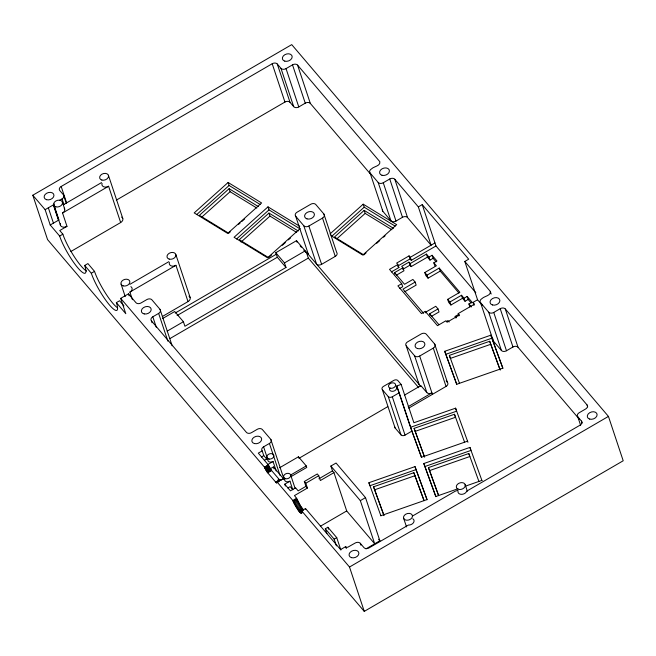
<?xml version="1.0" encoding="UTF-8"?>
<svg xmlns="http://www.w3.org/2000/svg" width="656" height="656" viewBox="0 0 656 656"><rect width="100%" height="100%" fill="white"/><g stroke="black" fill="none" stroke-linecap="round" stroke-linejoin="round"><path stroke-width="0.98" d="M228.116 182.475L194.192 212.913L227.681 233.397L261.605 202.958L228.116 182.475L229.116 185.492L260.03 204.41M196.71 214.578L229.116 185.492M258.398 206.607L229.092 188.682L199.416 215.316L228.714 233.241L230.24 231.871M201.941 216.972L230.1 191.7L229.092 188.682M238.612 224.36L240.129 222.999M241.654 221.63L244.696 218.899M299.759 226.304L267.984 206.861L234.069 237.3L267.558 257.792L299.964 228.706M236.578 238.973L268.993 209.887L267.984 206.861M298.267 231.002L268.968 213.069L239.284 239.702L268.591 257.636L271.633 254.897M241.055 242.048L269.969 216.095L268.968 213.069M282.285 245.344L285.327 242.605M288.378 239.875L290.657 237.825M330.034 233.93L363.194 204.164L396.683 224.655L362.768 255.094L330.993 235.652M331.788 236.275L364.203 207.189L363.194 204.164M393.477 228.304L364.17 210.371L334.494 237.005L363.801 254.93L366.081 252.888M337.02 238.669L365.179 213.397L364.17 210.371M376.733 243.327L379.775 240.596M383.58 237.177L385.105 235.816M117.514 307.803A25.953 5.043 59.8 0 1 94.53 271.363L87.904 263.581L84.69 265.45A25.953 5.043 59.8 0 1 77.867 267.886A25.953 5.043 59.8 0 1 59.647 236.053L50.217 224.983L45.125 209.658L53.841 204.631A3.813 2.739 -18.4 0 1 54.218 203.893M50.217 224.983L58.942 219.957L53.841 204.631M32.8 195.234L291.731 44.624L608.44 416.404L623.2 460.766L364.269 611.376L47.56 239.596L32.8 195.234L45.125 209.658M66.322 203.475L63.46 194.857L59.778 190.535A3.813 2.739 -18.4 0 1 61.172 186.484L272.199 63.739A3.813 2.739 -18.4 0 1 277.283 64.017L280.965 68.339L293.708 106.657A3.813 2.739 -18.4 0 0 298.783 106.936L305.261 103.164A3.813 2.739 -18.4 0 1 310.337 103.443L370.689 174.316M59.639 200.31L62.066 198.899A3.813 2.739 -18.4 0 0 63.46 194.857M280.965 68.339A3.813 2.739 -18.4 0 0 286.041 68.618L292.51 64.854A3.813 2.739 -18.4 0 1 297.594 65.133L379.84 161.704C380.734 166.099 373.592 166.452 371.476 168.92A3.813 2.739 -18.4 0 0 370.082 172.963L382.825 211.273L390.927 220.785A3.813 2.739 -18.4 0 0 396.011 221.064L402.481 217.3A3.813 2.739 -18.4 0 1 407.556 217.579L431.09 245.205L418.339 206.894L394.814 179.268A3.813 2.739 -18.4 0 0 389.738 178.99L383.26 182.753A3.813 2.739 -18.4 0 1 378.184 182.475L370.082 172.963M63.443 204.746L101.516 182.598M86.584 271.067A25.953 5.043 59.8 0 1 62.861 234.184L59.753 230.535L66.978 226.328L62.55 213.02L108.593 186.247L120.663 222.54L70.897 251.486M116.301 200.146L284.942 102.049A3.813 2.739 -18.4 0 1 290.026 102.328L293.708 106.657M59.647 236.053L62.861 234.184M84.69 265.45L91.315 273.232L94.53 271.363M129.904 284.319L168.863 261.662M132.43 299.685L129.896 292.084L175.939 265.303L188.01 301.596L162.688 316.323M91.315 273.232A25.953 5.043 59.8 0 0 109.544 305.065A25.953 5.043 59.8 0 0 116.358 302.629L125.788 313.691L120.688 298.365L128.437 293.863L135.948 302.678A3.813 2.739 -18.4 0 0 141.024 302.957L146.854 299.571A3.813 2.739 -18.4 0 1 151.93 299.849L160.031 309.361L172.143 345.761M116.358 302.629L119.572 300.76L123.943 305.885M152.053 322.752L151.413 320.841A3.813 2.739 -18.4 0 1 152.815 316.799L158.637 313.404A3.813 2.739 -18.4 0 0 160.031 309.361M295.692 216.234L303.794 225.746A3.813 2.739 -18.4 0 0 308.869 226.025L322.514 218.087A3.813 2.739 -18.4 0 0 323.908 214.036L315.807 204.533A3.813 2.739 -18.4 0 0 310.731 204.254L297.086 212.191A3.813 2.739 -18.4 0 0 295.692 216.234L308.435 254.544L420.767 386.384M162.622 318.545L174.709 311.518L183.401 321.719L184.91 326.253L286 267.459L284.483 262.917L275.799 252.716L296.512 240.67L305.204 250.871L305.704 252.38L306.295 252.035L308.435 254.544A3.813 2.739 -18.4 0 1 308.066 253.921M175.209 313.027L276.299 254.233M177.095 315.544L277.308 257.25L275.799 252.716M167.165 331.157L183.401 321.719M284.483 262.917L305.204 250.871M169.847 338.627L308.312 258.087L306.295 252.035M418.339 206.894L422.226 204.631L468.696 259.194L464.809 261.449L477.552 299.767L482.135 305.138M303.794 225.746L316.536 264.056A3.813 2.739 -18.4 0 0 321.612 264.335L335.265 256.398A3.813 2.739 -18.4 0 0 336.659 252.355L323.908 214.036M422.226 204.631L435.969 245.975L411.279 260.334L410.271 257.308L409.057 255.881L396.667 263.089L397.88 264.516L398.889 267.541L391.361 271.92M397.88 264.516L389.516 269.378L401.71 283.687L402.718 286.713L399.668 288.484M410.271 257.308L434.969 242.941M409.057 255.881L410.066 258.907L397.675 266.115L398.889 267.541M410.164 263.573L426.433 254.102L427.441 257.127L411.164 266.598L410.164 263.573L408.95 262.146L401.734 266.336L402.948 267.763L403.957 270.789L396.429 275.167M395.092 274.142L394.584 272.625L402.948 267.763M402.743 269.362L409.951 265.172L408.95 262.146M432.083 255.282L433.091 258.3L429.983 260.112L428.975 257.086L432.083 255.282L436.945 260.99L433.837 262.794L434.846 265.819M401.71 283.687L397.905 285.901L421.472 313.576L425.277 311.362L437.47 325.671L445.834 320.8L447.048 322.227L459.438 315.019L458.224 313.593L474.493 304.13L473.025 302.4L477.552 299.767M428.056 278.169L427.048 275.143L439.225 268.066L440.225 271.092L428.056 278.169L425.81 275.536L424.801 272.511L436.379 265.778L433.837 262.794M394.584 272.625L404.531 284.302L412.895 279.44L415.141 282.072L402.973 289.148L423.596 313.363M404.842 291.674L416.15 285.098L415.141 282.072M425.334 312.354L435.764 306.286L438.011 308.919L439.02 311.944L431.492 316.323M450.926 305.015L449.918 301.99L461.496 295.257L462.505 298.283L450.926 305.015L448.679 302.383L447.671 299.357L459.848 292.273L439.225 268.066M430.147 315.298L429.647 313.781L438.011 308.919M467.146 296.438L468.146 299.456L465.038 301.268L464.038 298.242L467.146 296.438L472.008 302.145L468.901 303.949L469.901 306.975M446.277 321.563L447.95 320.595L449.171 322.022M455.666 317.914L455.166 316.397L458.593 314.404M464.809 261.449L490.319 291.395C491.213 295.79 484.079 296.143 481.955 298.611A3.813 2.739 -18.4 0 0 480.561 302.654L488.663 312.166A3.813 2.739 -18.4 0 0 493.747 312.445L500.216 308.681A3.813 2.739 -18.4 0 1 505.292 308.96L587.046 404.932L587.686 406.843M266.828 459.208L263.769 455.617L262.195 450.877A3.813 2.739 -18.4 0 1 263.589 446.834L269.411 443.448A3.813 2.739 -18.4 0 0 270.805 439.397L262.384 429.557A3.813 2.739 -18.4 0 0 257.308 429.278L251.51 432.657A3.813 2.739 -18.4 0 1 246.426 432.378L151.413 320.841M406.228 345.892L414.592 355.765A3.813 2.739 -18.4 0 0 419.676 356.044L433.288 348.123A3.813 2.739 -18.4 0 0 434.69 344.08L426.293 334.224A3.813 2.739 -18.4 0 0 421.209 333.945L407.622 341.85A3.813 2.739 -18.4 0 0 406.228 345.892L418.971 384.203A3.813 2.739 -18.4 0 1 418.618 382.12M262.195 450.877L258.308 453.14L268.329 464.899L271.305 470.196L280.087 480.463L276.217 482.718L267.427 472.451L264.45 467.154L120.688 298.365M261.441 456.97L263.769 455.617M264.417 460.315L267.935 458.273M264.45 467.154L268.329 464.899M264.548 467.416L268.419 465.161M264.737 467.884L268.616 465.637M264.967 468.392L268.837 466.137M265.221 468.917L269.099 466.662M265.5 469.458L269.378 467.203M265.803 469.999L269.682 467.744M401.144 384.432L397.889 380.611A3.05 2.189 -18.4 0 0 393.821 380.39L383.465 386.417A3.05 2.189 -18.4 0 0 382.35 389.648L388.245 396.568A3.05 2.189 -18.4 0 0 392.304 396.79L399.209 392.772L396.724 385.974L401.144 384.432L413.887 422.743L455.584 408.171L467.949 442.275M266.123 470.532L269.993 468.286M266.451 471.057L270.321 468.802M266.779 471.557L270.649 469.302M267.107 472.025L270.985 469.77M267.427 472.451L271.305 470.196M267.738 472.828L271.617 470.582M279.645 467.744L298.464 456.789L306.254 465.932L306.754 467.449L291.108 476.551M404.662 395.019L420.857 385.605L426.835 392.567A3.813 2.739 -18.4 0 0 431.91 392.846L408.221 406.63M387.745 406.663L298.964 458.306L298.464 456.789M275.659 482.127L279.53 479.872M276.217 482.718C277.955 483.8 277.373 478.724 280.834 479.577L281.203 480.02L284.663 478.019M275.946 482.455L279.825 480.2M277.8 481.611L280.834 479.577M276.455 482.923L278.784 481.57M290.436 475.133L306.254 465.932M480.561 302.654L493.304 340.964L501.405 350.476A3.813 2.739 -18.4 0 0 506.489 350.755L512.959 346.991A3.813 2.739 -18.4 0 1 518.035 347.27L579.191 419.053M408.721 408.139L446.039 386.433A3.813 2.739 -18.4 0 0 447.433 382.391L434.69 344.08M285.376 486.071L284.745 484.177L289.936 481.16L292.797 489.778M287.877 488.015L290.206 486.654L292.732 489.614M299.751 512.221L303.646 509.95C299.407 505.915 298.283 499.815 294.47 495.583L307.418 488.056L305.942 486.326L304.335 481.488L317.283 473.96L318.759 475.69L320.366 480.528L333.961 472.623L332.485 470.893L330.878 466.055L336.052 463.038L365.515 497.625L379.873 540.774L365.925 548.892M307.418 488.056L305.811 483.218L318.759 475.69M305.942 486.326L298.177 490.852L295.602 487.818L290.419 490.836L284.745 484.177M318.89 478.798L332.485 470.893M276.955 481.832L292.814 500.462L296.701 498.199M394.707 426.892A3.05 2.189 -18.4 0 0 395.092 427.958L400.988 434.879A3.05 2.189 -18.4 0 0 405.047 435.1L411.952 431.082L399.209 392.772M293.15 501.332L297.037 499.068M412.763 518.773A4.584 3.288 -18.4 0 1 414.051 520.971L413.895 521.864A4.584 3.288 -18.4 0 1 408.401 525.062L369.041 547.899A3.813 2.739 -18.4 0 1 363.965 547.621L360.283 543.299A3.813 2.739 -18.4 0 0 355.199 543.02L347.828 547.194L346.401 547.457L345.679 546.612L340.571 549.589L305.499 508.531L301.612 510.794L301.744 513.541L299.218 511.655L293.486 502.201L297.365 499.938M293.945 503.185L297.824 500.922M294.405 504.169L298.291 501.906M294.962 505.202L298.849 502.939M295.52 506.235L299.407 503.972M296.135 507.244L300.022 504.989M296.75 508.261L300.637 505.997M297.381 509.187L301.268 506.924M298.013 510.114L301.899 507.851M298.619 510.885L302.498 508.613M299.218 511.655L303.105 509.384M300.292 512.787L301.842 511.877M300.719 513.107L302.277 512.197M333.961 472.623L346.704 510.942L374.691 543.791L360.341 500.635L365.515 497.625M320.382 526.251L346.704 510.942M326.909 533.615L325.302 528.777L327.902 527.26L336.741 537.633L340.882 550.105M336.397 545.899L334.15 539.142L336.741 537.633M412.681 515.944L455.157 491.237L457.576 490.393M364.269 611.376L349.509 567.022L608.44 416.404M276.225 471.082L273.044 461.504L267.951 464.456L268.894 467.293M270.305 468.745L273.413 466.941L284.023 479.388M444.719 351.296L490.836 335.183L502.881 368.147L456.765 384.26L444.719 351.296L456.74 384.465M445.727 354.322L491.844 338.209L490.836 335.183M489.712 341.276L490.721 344.302L450.369 358.406L449.36 355.38L489.712 341.276L500.249 370.115M424.252 456.387L414.108 428.368L454.46 414.264L464.604 442.283M415.117 431.394L455.469 417.29L454.46 414.264M467.63 441.135L421.513 457.248L411.952 431.082M415.018 466.605L416.027 469.63L369.91 485.743L368.902 482.726L415.018 466.605L427.064 499.569L380.939 515.682M435.83 496.699L423.809 463.538L469.926 447.417L481.947 480.577M424.817 466.555L470.934 450.442L469.926 447.417M383.678 514.821L373.543 486.801L413.895 472.697L424.079 500.577M438.585 495.633L428.45 467.613L468.802 453.509L478.946 481.529M374.551 489.827L414.904 475.723L413.895 472.697M429.459 470.639L469.811 456.535L468.802 453.509M457.954 488.777L435.855 496.494L423.809 463.538M465.637 486.088L481.971 480.381M364.203 207.189L395.109 226.107M365.179 213.397L391.894 229.748M268.993 209.887L299.907 228.805M230.1 191.7L256.816 208.05M269.969 216.095L296.692 232.445M435.969 245.975L475.805 292.732M587.046 404.932A3.813 2.739 -18.4 0 1 585.652 408.975L579.182 412.739A3.813 2.739 -18.4 0 0 577.788 416.781L581.47 421.103L582.102 423.022M433.091 258.3L436.125 261.867M468.146 299.456L471.188 303.023M426.433 254.102L428.975 257.086M461.496 295.257L464.038 298.242M468.901 303.949L471.434 306.934M440.225 271.092L458.913 293.035M427.441 257.127L429.983 260.112M462.505 298.283L465.038 301.268M424.801 272.511L427.048 275.143M447.671 299.357L449.918 301.99M410.066 258.907L411.279 260.334M455.166 316.397L456.379 317.824M409.951 265.172L411.164 266.598M429.647 313.781L438.93 324.679M446.137 380.874L447.433 382.391M300.12 245.82L301.358 247.279M303.843 250.198L305.704 252.38M308.312 258.087L418.749 387.729M277.308 257.25L286 267.459M330.878 466.055L360.341 500.635M378.561 539.24L379.873 540.774M304.335 481.488L305.811 483.218M325.302 528.777L334.15 539.142M278.144 479.306L279.464 480.864M301.612 510.794L349.509 567.022M292.814 500.462L293.486 502.201M491.844 338.209L502.857 368.344M490.721 344.302L499.856 369.295M449.36 355.38L459.503 383.399M414.108 428.368L424.645 457.207M428.45 467.613L438.634 495.493M421.488 457.453L410.476 427.31L456.592 411.197L455.584 408.171M416.027 469.63L427.031 499.765M414.904 475.723L424.03 500.717M373.543 486.801L384.08 515.641M368.902 482.726L380.915 515.887M577.788 416.781L580.65 425.4M505.292 308.96L518.035 347.27M500.216 308.681L512.959 346.991M490.319 291.395L491.147 294.027M493.747 312.445L506.489 350.755M488.663 312.166L501.405 350.476M473.025 302.4L474.026 305.425M458.224 313.593L458.979 315.864M394.814 179.268L407.556 217.579M389.738 178.99L402.481 217.3M383.26 182.753L396.011 221.064M425.277 311.362L425.777 312.871M378.184 182.475L390.927 220.785M433.288 348.123L446.039 386.433M465.12 484.554L467.359 491.262M419.676 356.044L432.419 394.354M414.592 355.765L426.835 392.567M297.594 65.133L310.337 103.443M292.51 64.854L305.261 103.164M396.724 385.974L410.156 426.351M286.041 68.618L298.783 106.936M392.304 396.79L405.047 435.1M388.245 396.568L400.988 434.879M277.283 64.017L290.026 102.328M382.35 389.648L395.092 427.958M272.199 63.739L284.942 102.049M322.514 218.087L335.265 256.398M308.869 226.025L321.612 264.335M403.653 518.297L406.523 526.932M296.512 240.67L297.012 242.179M360.283 543.299L360.915 545.21M345.679 546.612L346.319 548.531M327.902 527.26L328.541 529.179M290.608 474.854L295.085 488.31M270.805 439.397L283.023 476.215M269.411 443.448L280.046 475.403M273.413 466.941L274.052 468.86M263.589 446.834L267.41 458.331M175.775 254.339L190.125 297.496M158.637 313.404L167.879 341.186M108.42 175.283L122.779 218.432M152.815 316.799L156.317 327.328M128.437 293.863L129.076 295.782M121.089 284.146L125.239 296.627M61.172 186.484L66.584 202.77M62.066 198.899L63.976 204.647M62.386 202.064L64.665 208.92M53.735 205.082L60.442 225.246M53.357 204.951L58.45 220.277M48.355 207.796L53.439 223.122M305.499 508.531L305.688 509.228M280.899 479.815L281.014 480.422M581.47 421.103A3.813 2.739 -18.4 0 1 580.076 425.154L466.719 491.139A4.584 3.288 -18.4 0 1 461.225 494.337L460.151 494.157A4.584 3.288 -18.4 0 1 458.101 490.663M283.54 477.535A3.813 2.739 -18.4 0 1 283.023 479.011M382.825 211.273A3.813 2.739 -18.4 0 1 382.341 209.936M493.304 340.964A3.813 2.739 -18.4 0 1 492.951 338.89M121.631 217.087A4.584 3.288 -18.4 0 1 120.663 222.54M108.593 186.247A4.584 3.288 -18.4 0 1 103.64 186.73A4.584 3.288 -18.4 0 1 102.074 183.409M175.939 265.303A4.584 3.288 -18.4 0 1 170.986 265.787A4.584 3.288 -18.4 0 1 169.42 262.474M188.985 296.151A4.584 3.288 -18.4 0 1 188.01 301.596M130.872 286.631A4.584 3.288 -18.4 0 1 129.896 292.084M64.222 208.165A4.584 3.288 -18.4 0 1 62.55 213.02M66.978 226.328A4.584 3.288 -18.4 0 1 62.025 226.812A4.584 3.288 -18.4 0 1 60.459 223.499M289.936 481.16A3.665 2.632 -18.4 0 1 285.975 481.553A3.665 2.632 -18.4 0 1 284.712 478.905M273.044 461.504A3.665 2.632 -18.4 0 1 269.091 461.799A3.665 2.632 -18.4 0 1 267.951 459.11M396.175 386.778A3.665 2.632 -18.4 0 1 393.51 391.197A3.665 2.632 -18.4 0 1 389.615 388.401M412.444 516.133L412.288 517.026A4.584 3.288 -18.4 0 1 406.794 520.216L405.72 520.044A4.584 3.288 -18.4 0 1 405.769 514.197A4.584 3.288 -18.4 0 1 412.444 516.133M465.268 485.399L465.104 486.301A4.584 3.288 -18.4 0 1 459.618 489.491L458.544 489.319A4.584 3.288 -18.4 0 1 456.494 485.825L456.945 484.948A4.584 3.288 -18.4 0 1 463.054 482.808L463.981 483.21A4.584 3.288 -18.4 0 1 465.268 485.399M351.493 557.657A5.035 3.616 -18.4 0 0 358.889 553.352A5.035 3.616 -18.4 0 0 351.542 551.22A5.035 3.616 -18.4 0 0 351.493 557.657M254.495 443.587A5.035 3.616 -18.4 0 0 261.662 439.028A5.035 3.616 -18.4 0 0 254.102 437.224A5.035 3.616 -18.4 0 0 254.495 443.587M144.222 313.937A5.035 3.616 -18.4 0 0 151.167 309.165A5.035 3.616 -18.4 0 0 143.426 307.664A5.035 3.616 -18.4 0 0 144.222 313.937M46.568 199.703A5.035 3.616 -18.4 0 0 53.964 195.398A5.035 3.616 -18.4 0 0 46.617 193.274A5.035 3.616 -18.4 0 0 46.568 199.703M284.786 61.139A5.035 3.616 -18.4 0 0 292.182 56.834A5.035 3.616 -18.4 0 0 284.835 54.71A5.035 3.616 -18.4 0 0 284.786 61.139M381.997 175.283A5.059 3.633 -18.4 0 0 389.426 170.962A5.059 3.633 -18.4 0 0 382.054 168.83A5.059 3.633 -18.4 0 0 381.997 175.283M492.484 304.966A5.035 3.616 -18.4 0 0 499.888 300.661A5.035 3.616 -18.4 0 0 492.541 298.529A5.035 3.616 -18.4 0 0 492.484 304.966M589.711 419.094A5.035 3.616 -18.4 0 0 597.108 414.789A5.035 3.616 -18.4 0 0 589.76 412.665A5.035 3.616 -18.4 0 0 589.711 419.094M417.503 348.582A5.035 3.616 -18.4 0 0 424.899 344.277A5.035 3.616 -18.4 0 0 417.552 342.145A5.035 3.616 -18.4 0 0 417.503 348.582M307.016 218.891A5.035 3.616 -18.4 0 0 314.421 214.586A5.035 3.616 -18.4 0 0 307.074 212.454A5.035 3.616 -18.4 0 0 307.016 218.891M169.191 259.104A4.584 3.288 -18.4 0 0 175.915 255.192A4.584 3.288 -18.4 0 0 169.24 253.257A4.584 3.288 -18.4 0 0 169.191 259.104M101.844 180.047A4.584 3.288 -18.4 0 0 108.568 176.136A4.584 3.288 -18.4 0 0 101.893 174.201A4.584 3.288 -18.4 0 0 101.844 180.047M55.801 206.829A4.584 3.288 -18.4 0 0 62.533 202.909A4.584 3.288 -18.4 0 0 55.85 200.982A4.584 3.288 -18.4 0 0 55.801 206.829M123.148 285.885A4.584 3.288 -18.4 0 0 129.88 281.973A4.584 3.288 -18.4 0 0 123.197 280.038A4.584 3.288 -18.4 0 0 123.148 285.885M285.352 478.667A3.665 2.632 -18.4 0 0 290.731 475.534A3.665 2.632 -18.4 0 0 285.376 473.993A3.665 2.632 -18.4 0 0 285.352 478.667M390.254 388.163A3.665 2.632 -18.4 0 0 395.634 385.039A3.665 2.632 -18.4 0 0 390.295 383.489A3.665 2.632 -18.4 0 0 390.254 388.163M269.313 459.093A3.665 2.632 -18.4 0 0 273.847 455.215A3.665 2.632 -18.4 0 0 267.927 454.747A3.665 2.632 -18.4 0 0 269.313 459.093"/></g></svg>
